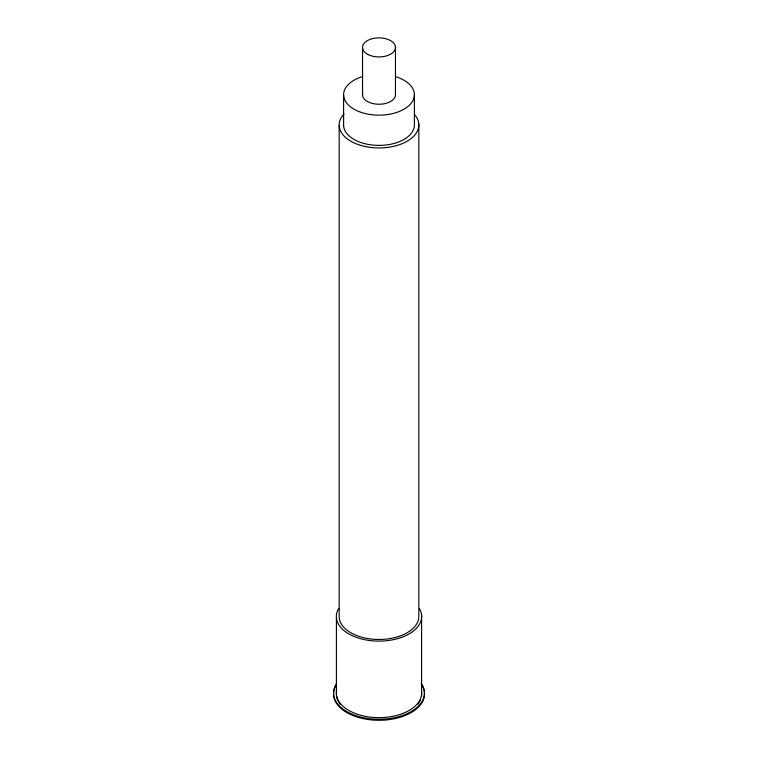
<?xml version="1.0" encoding="UTF-8"?>
<svg xmlns="http://www.w3.org/2000/svg" width="758" height="758" viewBox="0 0 758 758"><rect width="100%" height="100%" fill="white"/><g stroke="black" fill="none" stroke-linecap="round" stroke-linejoin="round"><path stroke-width="1.14" d="M421.59 615.079L421.59 691.637A42.656 24.626 0 0 1 377.692 717.646A42.656 24.626 0 0 1 336.637 690.131M418.823 124.246L418.823 615.78A39.842 22.996 0 0 1 380.213 639.468A39.842 22.996 0 0 1 339.177 617.173L339.177 125.638M414.399 94.134L414.399 124.369A35.408 20.447 0 0 1 380.004 145.384A35.408 20.447 0 0 1 343.601 125.525L343.601 95.3M395.458 46.75L395.458 94.058A16.496 9.522 0 0 1 378.687 104.244A16.496 9.522 0 0 1 362.599 93.708M362.542 48.057L362.542 95.366M336.41 617.874L336.41 694.432M421.287 683.384A45.471 26.255 0 0 1 379.114 719.285A45.471 26.255 0 0 1 336.637 683.498M424.177 691.012A45.471 26.255 0 0 1 374.016 720.119A45.471 26.255 0 0 1 336.05 685.403M421.287 684.37A45.471 26.255 0 0 1 423.949 690.045M420.349 700.079A42.656 24.626 0 0 1 417.885 704.144M340.238 704.296A42.656 24.626 0 0 1 338.494 701.728M337.945 700.714A42.656 24.626 0 0 1 336.41 695.418M421.59 692.623A42.656 24.626 0 0 1 421.533 695.844M395.828 76.729A35.408 20.447 0 0 1 406.279 107.75A35.408 20.447 0 0 1 351.532 107.617A35.408 20.447 0 0 1 362.438 76.643M414.569 114.591A39.842 22.996 0 0 1 378.479 147.943A39.842 22.996 0 0 1 343.914 114.051M419.506 608.769A42.656 24.626 0 0 1 378.63 641.107A42.656 24.626 0 0 1 338.731 608.361M368.161 54.585A16.496 9.522 0 0 0 395.193 49.232A16.496 9.522 0 0 0 373.647 38.393A16.496 9.522 0 0 0 368.161 54.585"/></g></svg>
